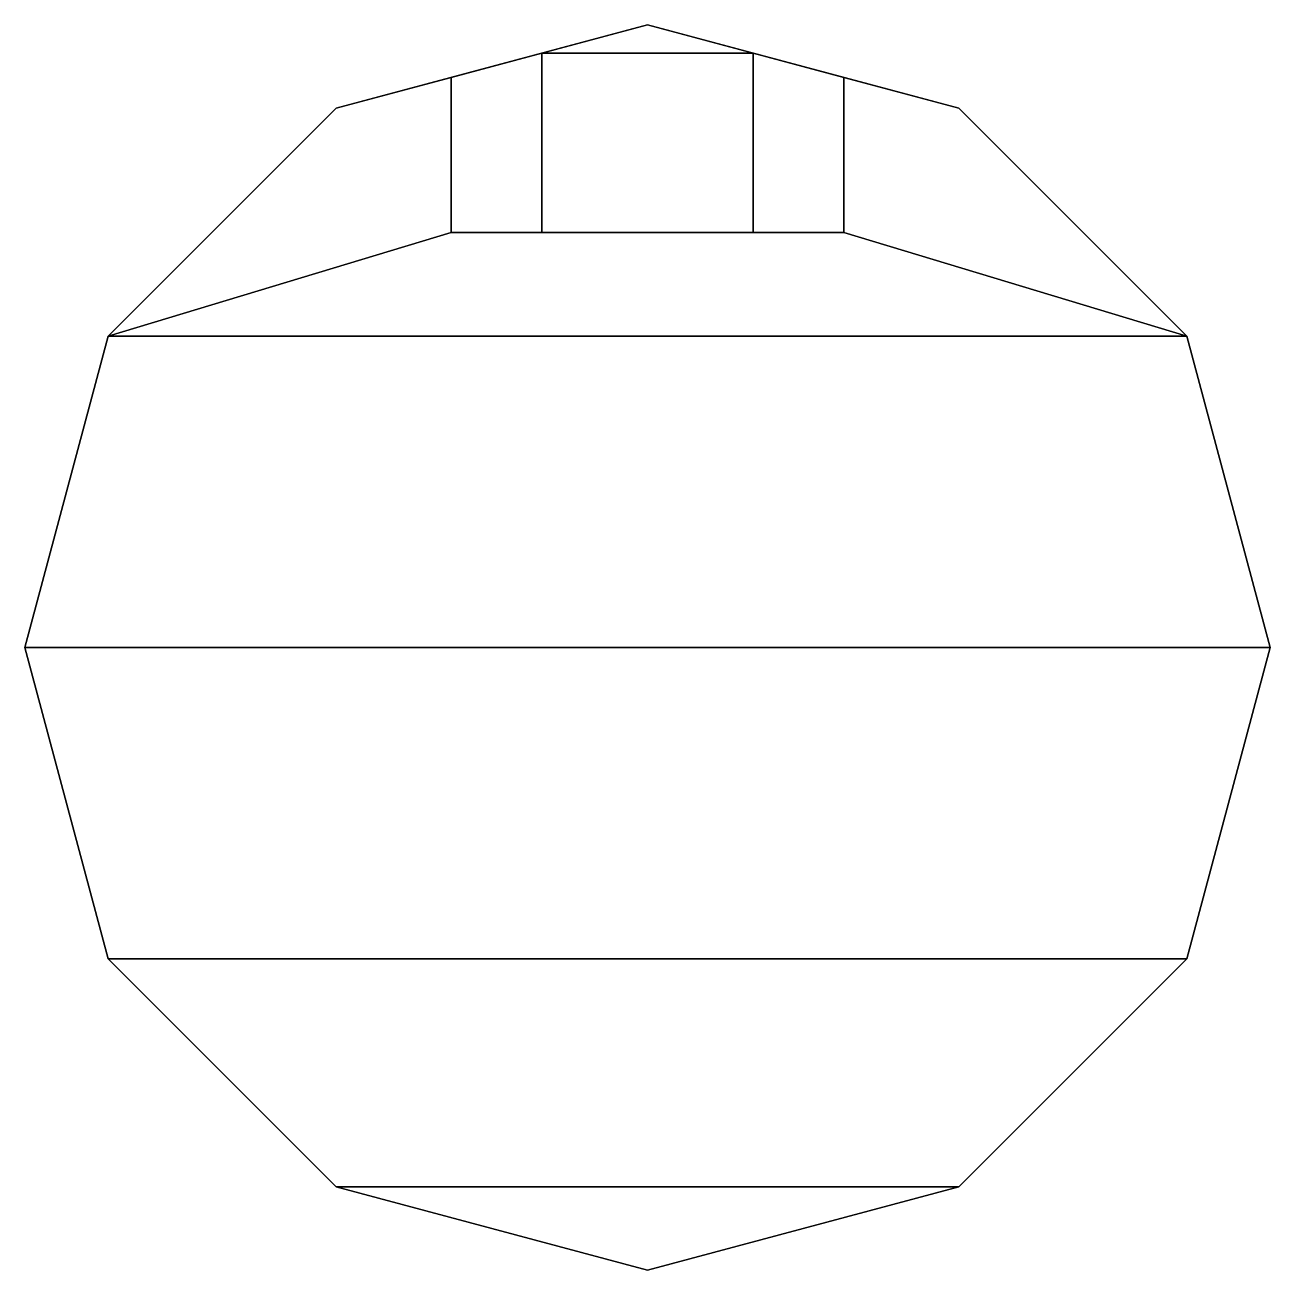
# Model space of a CAD drawing. Extents: x -1.65 to 1.65, y -1.65 to 1.65.
import ezdxf

# ---------------------------------------------------------------- set-up
doc = ezdxf.new("R2010")
doc.units = 0
doc.layers.add('TURRET', color=2, linetype='CONTINUOUS')

msp = doc.modelspace()

# ---------------------------------------------------------------- linework, layer by layer
at = {"layer": 'TURRET'}
for points in [[(0, 1.65), (-0.825, 1.4289), (-0.52, 1.5107, 0.2), (-0.28, 1.575, 0.2)], [(0, 1.65), (-0.28, 1.575, 0.2), (-0.28, 1.575, 1), (0, 1.65, 1)], [(0, 1.65, 1), (-0.28, 1.575, 1), (0.28, 1.575, 1), (0, 1.65, 1)], [(0.825, 1.4289), (0, 1.65), (0.28, 1.575, 0.2), (0.52, 1.5107, 0.2)], [(0.28, 1.575, 0.2), (0, 1.65), (0, 1.65, 1), (0.28, 1.575, 1)], [(-0.28, 1.575, 0.2), (-0.52, 1.5107, 0.2), (-0.52, 1.1, 0.2), (-0.28, 1.1, 0.2)], [(-0.28, 1.575, 0.2), (-0.28, 1.1, 0.2), (-0.28, 1.1, 1), (-0.28, 1.575, 1)], [(-0.28, 1.575, 1), (-0.28, 1.1, 1), (0.28, 1.1, 1), (0.28, 1.575, 1)], [(0.28, 1.1, 0.2), (0.28, 1.575, 0.2), (0.28, 1.575, 1), (0.28, 1.1, 1)], [(0.52, 1.5107, 0.2), (0.28, 1.575, 0.2), (0.28, 1.1, 0.2), (0.52, 1.1, 0.2)], [(-0.825, 1.4289, 1), (-1.4289, 0.825, 1), (-0.52, 1.1, 1), (-0.52, 1.5107, 1)], [(-0.52, 1.5107, 0.2), (-0.825, 1.4289), (-0.825, 1.4289, 1), (-0.52, 1.5107, 1)], [(-0.52, 1.1, 0.2), (-0.52, 1.5107, 0.2), (-0.52, 1.5107, 1), (-0.52, 1.1, 1)], [(0.52, 1.5107, 0.2), (0.52, 1.1, 0.2), (0.52, 1.1, 1), (0.52, 1.5107, 1)], [(0.825, 1.4289), (0.52, 1.5107, 0.2), (0.52, 1.5107, 1), (0.825, 1.4289, 1)], [(0.825, 1.4289, 1), (0.52, 1.5107, 1), (0.52, 1.1, 1), (1.4289, 0.825, 1)], [(-0.825, 1.4289), (-1.4289, 0.825), (-1.4289, 0.825, 1), (-0.825, 1.4289, 1)], [(1.4289, 0.825), (0.825, 1.4289), (0.825, 1.4289, 1), (1.4289, 0.825, 1)], [(-0.52, 1.1, 1), (-1.4289, 0.825, 1), (1.4289, 0.825, 1), (0.52, 1.1, 1)], [(-0.28, 1.1, 0.2), (-0.52, 1.1, 0.2), (-0.52, 1.1, 1), (-0.28, 1.1, 1)], [(0.52, 1.1, 0.2), (0.28, 1.1, 0.2), (0.28, 1.1, 1), (0.52, 1.1, 1)], [(-1.4289, 0.825), (-1.65, 0), (-1.65, 0, 1), (-1.4289, 0.825, 1)], [(-1.4289, 0.825, 1), (-1.65, 0, 1), (1.65, 0, 1), (1.4289, 0.825, 1)], [(1.65, 0), (1.4289, 0.825), (1.4289, 0.825, 1), (1.65, 0, 1)], [(-1.65, 0), (-1.4289, -0.825), (-1.4289, -0.825, 1), (-1.65, 0, 1)], [(-1.65, 0, 1), (-1.4289, -0.825, 1), (1.4289, -0.825, 1), (1.65, 0, 1)], [(1.4289, -0.825), (1.65, 0), (1.65, 0, 1), (1.4289, -0.825, 1)], [(-1.4289, -0.825), (-0.825, -1.4289), (-0.825, -1.4289, 1), (-1.4289, -0.825, 1)], [(-1.4289, -0.825, 1), (-0.825, -1.4289, 1), (0.825, -1.4289, 1), (1.4289, -0.825, 1)], [(0.825, -1.4289), (1.4289, -0.825), (1.4289, -0.825, 1), (0.825, -1.4289, 1)], [(-0.825, -1.4289), (0, -1.65), (0, -1.65, 1), (-0.825, -1.4289, 1)], [(-0.825, -1.4289, 1), (0, -1.65, 1), (0, -1.65, 1), (0.825, -1.4289, 1)], [(0, -1.65), (0.825, -1.4289), (0.825, -1.4289, 1), (0, -1.65, 1)]]:
    msp.add_3dface(points, dxfattribs=at)

doc.saveas('drawing.dxf')
